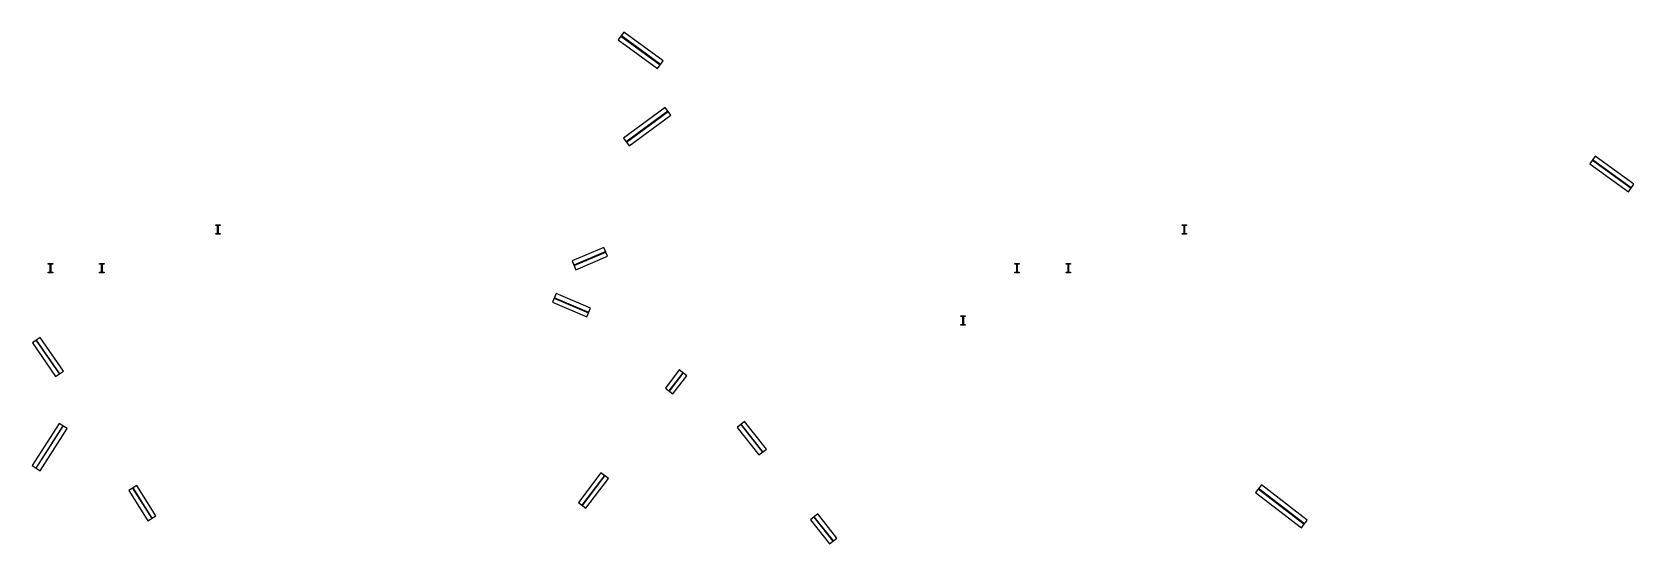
# Paper-space layout 'Layout1' of a CAD drawing. Extents: x 6131 to 68407, y 16746 to 36657.
import ezdxf

# ---------------------------------------------------------------- set-up
doc = ezdxf.new("R2010")
doc.units = 0
doc.header["$LTSCALE"] = 2500
doc.linetypes.add('HIDDEN', pattern=[0])
doc.layers.add('STEEL', color=2, linetype='CONTINUOUS')

psp = doc.layouts.get("Layout1")

# ---------------------------------------------------------------- linework, layer by layer
at = {"layer": 'STEEL', "color": 0, "linetype": 'HIDDEN'}
for p, q in [((29019, 36500), (30547, 35383)), ((30559, 35399), (29030, 36516)), ((30845, 33585), (29230, 32384)), ((29242, 32368), (30857, 33569)), ((66789, 31670), (68293, 30586)), ((68304, 30602), (66801, 31686)), ((28432, 28117), (27199, 27593)), ((27207, 27574), (28439, 28099)), ((26427, 26307), (27764, 25736)), ((27772, 25754), (26435, 26325)), ((6287, 24663), (7193, 23356)), ((7209, 23367), (6304, 24674)), ((31428, 23407), (30892, 22703)), ((30908, 22690), (31444, 23395)), ((7327, 21340), (6279, 19700)), ((6295, 19689), (7344, 21329)), ((33680, 21390), (34529, 20317)), ((34544, 20329), (33696, 21402)), ((28387, 19409), (27509, 18256)), ((27525, 18244), (28403, 19397)), ((10043, 18916), (10782, 17736)), ((10799, 17746), (10060, 18927)), ((53802, 18889), (55590, 17514)), ((55602, 17530), (53814, 18905)), ((36526, 17791), (37267, 16854)), ((37283, 16867), (36542, 17804))]:
    psp.add_line(p, q, dxfattribs=at)
at = {"layer": 'STEEL', "color": 0}
for points in [[(28915, 36358), (30444, 35242), (30662, 35541), (29134, 36657)], [(30740, 33726), (29126, 32525), (29347, 32228), (30961, 33429)], [(66687, 31528), (68190, 30444), (68407, 30744), (66903, 31828)], [(28363, 28278), (27131, 27754), (27275, 27413), (28508, 27938)], [(26358, 26146), (27696, 25575), (27841, 25915), (26503, 26486)], [(6143, 24563), (7049, 23256), (7353, 23467), (6447, 24774)], [(31289, 23513), (30753, 22808), (31047, 22584), (31583, 23289)], [(7180, 21434), (6131, 19794), (6443, 19595), (7492, 21235)], [(33543, 21281), (34391, 20209), (34681, 20438), (33833, 21511)], [(28247, 19515), (27370, 18362), (27664, 18138), (28542, 19291)], [(9895, 18823), (10634, 17643), (10947, 17839), (10209, 19019)], [(53695, 18750), (55483, 17375), (55708, 17669), (53921, 19043)], [(36389, 17683), (37130, 16746), (37420, 16975), (36679, 17912)]]:
    psp.add_lwpolyline(points, close=True, dxfattribs=at)
for points in [[(13270, 29155), (13442, 29155), (13442, 29135), (13386, 29135, 0.414214), (13366, 29115), (13366, 28840, 0.414214), (13386, 28820), (13442, 28820), (13442, 28800), (13270, 28800), (13270, 28820), (13326, 28820, 0.414214), (13346, 28840), (13346, 29115, 0.414214), (13326, 29135), (13270, 29135)], [(50843, 29155), (51014, 29155), (51014, 29135), (50959, 29135, 0.414214), (50939, 29115), (50939, 28840, 0.414214), (50959, 28820), (51014, 28820), (51014, 28800), (50843, 28800), (50843, 28820), (50899, 28820, 0.414214), (50919, 28840), (50919, 29115, 0.414214), (50899, 29135), (50843, 29135)], [(6763, 27650), (6935, 27650), (6935, 27630), (6879, 27630, 0.414214), (6859, 27610), (6859, 27335, 0.414214), (6879, 27315), (6935, 27315), (6935, 27295), (6763, 27295), (6763, 27315), (6819, 27315, 0.414214), (6839, 27335), (6839, 27610, 0.414214), (6819, 27630), (6763, 27630)], [(8758, 27650), (8930, 27650), (8930, 27630), (8874, 27630, 0.414214), (8854, 27610), (8854, 27335, 0.414214), (8874, 27315), (8930, 27315), (8930, 27295), (8758, 27295), (8758, 27315), (8814, 27315, 0.414214), (8834, 27335), (8834, 27610, 0.414214), (8814, 27630), (8758, 27630)], [(44336, 27650), (44508, 27650), (44508, 27630), (44452, 27630, 0.414214), (44432, 27610), (44432, 27335, 0.414214), (44452, 27315), (44508, 27315), (44508, 27295), (44336, 27295), (44336, 27315), (44392, 27315, 0.414214), (44412, 27335), (44412, 27610, 0.414214), (44392, 27630), (44336, 27630)], [(46331, 27650), (46502, 27650), (46502, 27630), (46447, 27630, 0.414214), (46427, 27610), (46427, 27335, 0.414214), (46447, 27315), (46502, 27315), (46502, 27295), (46331, 27295), (46331, 27315), (46387, 27315, 0.414214), (46407, 27335), (46407, 27610, 0.414214), (46387, 27630), (46331, 27630)], [(42240, 25614), (42411, 25614), (42411, 25594), (42356, 25594, 0.414214), (42336, 25574), (42336, 25299, 0.414214), (42356, 25279), (42411, 25279), (42411, 25259), (42240, 25259), (42240, 25279), (42296, 25279, 0.414214), (42316, 25299), (42316, 25574, 0.414214), (42296, 25594), (42240, 25594)]]:
    psp.add_lwpolyline(points, format="xyb", close=True, dxfattribs=at)

doc.saveas('drawing.dxf')
